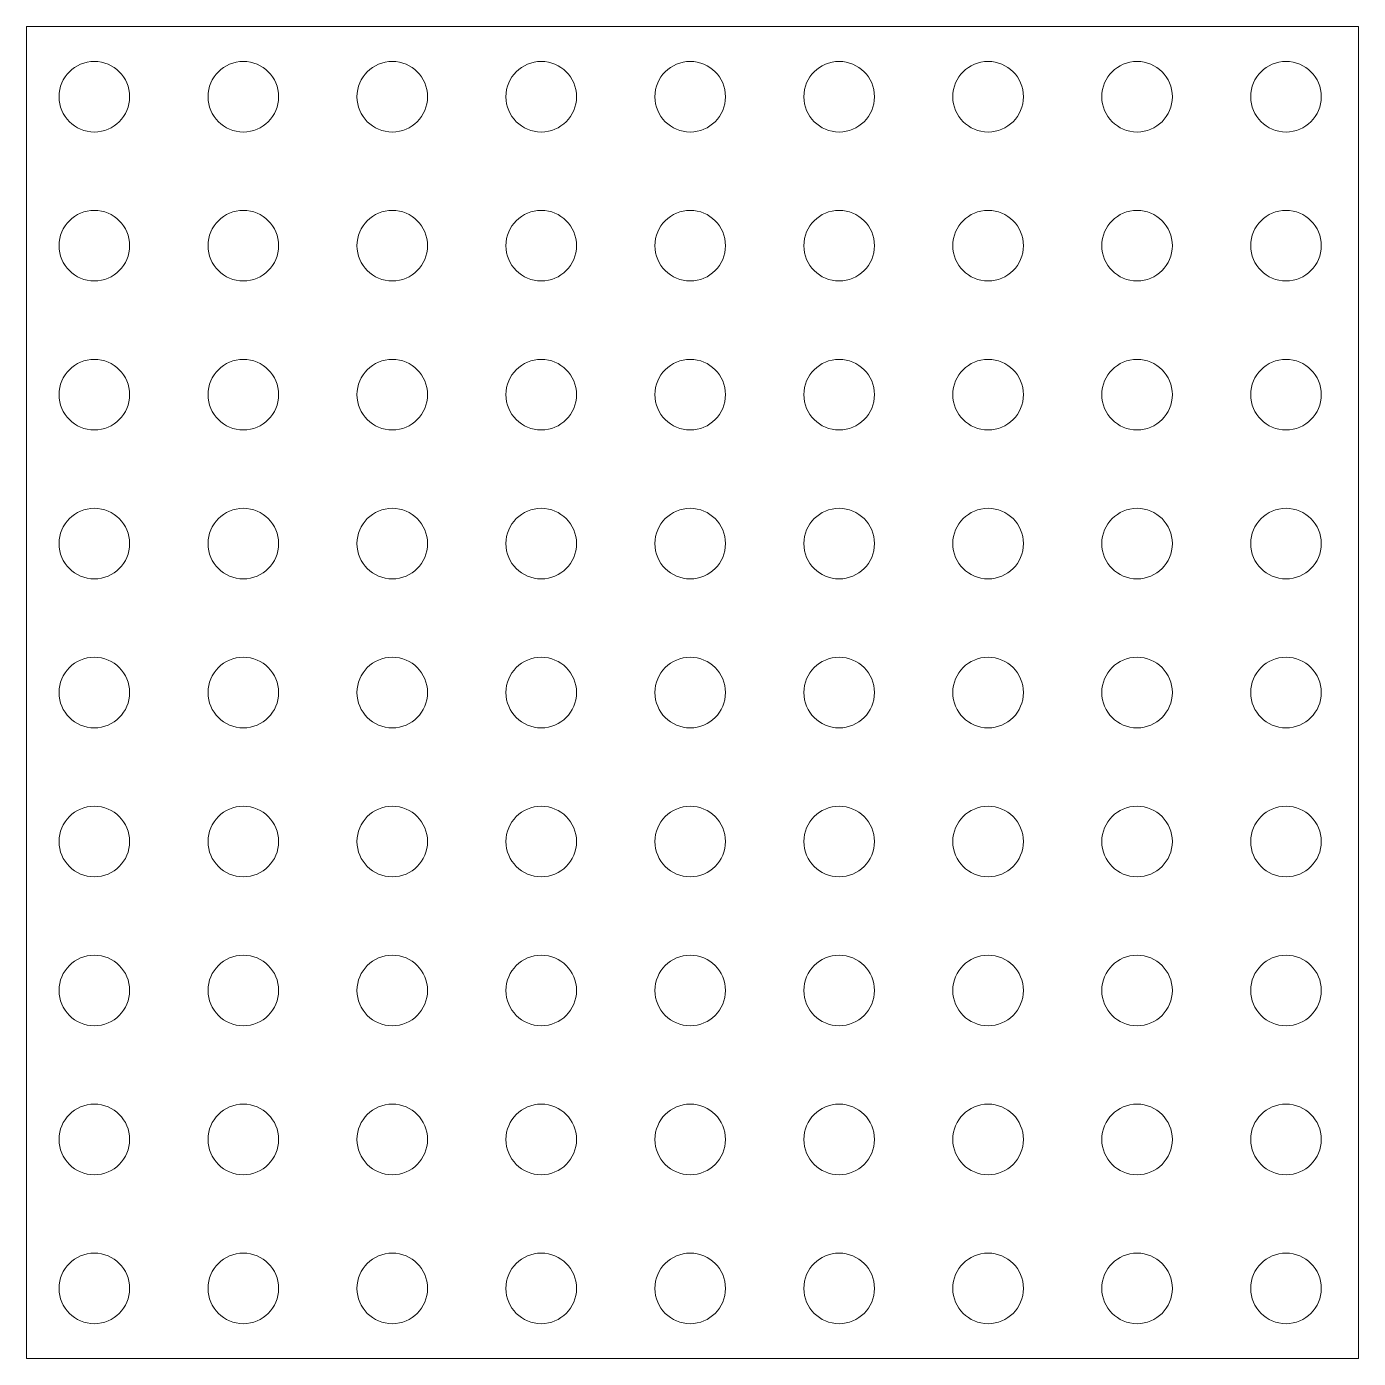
# Model space of a CAD drawing. Header units: inches. Extents: x -3 to 171, y -4 to 170.
import ezdxf

# ---------------------------------------------------------------- set-up
doc = ezdxf.new("R2010")
doc.units = ezdxf.units.IN
doc.header["$MEASUREMENT"] = 0

# ---------------------------------------------------------------- blocks, each defined once
blk = doc.blocks.new('*U1')
at = {"color": 1, "lineweight": 0}
blk.add_circle((0, 0), 4.62, dxfattribs=at)
blk = doc.blocks.new('*U2')
at = {"color": 0, "linetype": 'ByBlock', "lineweight": -2, "transparency": 16777216}
for p in [(0, 156), (19.5, 156), (39, 156), (58.5, 156), (78, 156), (97.5, 156), (117, 156), (136.5, 156), (156, 156), (0, 136.5), (19.5, 136.5), (39, 136.5), (58.5, 136.5), (78, 136.5), (97.5, 136.5), (117, 136.5), (136.5, 136.5), (156, 136.5), (0, 117), (19.5, 117), (39, 117), (58.5, 117), (78, 117), (97.5, 117), (117, 117), (136.5, 117), (156, 117), (0, 97.5), (19.5, 97.5), (39, 97.5), (58.5, 97.5), (78, 97.5), (97.5, 97.5), (117, 97.5), (136.5, 97.5), (156, 97.5), (0, 78), (19.5, 78), (39, 78), (58.5, 78), (78, 78), (97.5, 78), (117, 78), (136.5, 78), (156, 78), (0, 58.5), (19.5, 58.5), (39, 58.5), (58.5, 58.5), (78, 58.5), (97.5, 58.5), (117, 58.5), (136.5, 58.5), (156, 58.5), (0, 39), (19.5, 39), (39, 39), (58.5, 39), (78, 39), (97.5, 39), (117, 39), (136.5, 39), (156, 39), (0, 19.5), (19.5, 19.5), (39, 19.5), (58.5, 19.5), (78, 19.5), (97.5, 19.5), (117, 19.5), (136.5, 19.5), (156, 19.5), (0, 0), (19.5, 0), (39, 0), (58.5, 0), (78, 0), (97.5, 0), (117, 0), (136.5, 0), (156, 0)]:
    blk.add_blockref('*U1', p, dxfattribs=at)

msp = doc.modelspace()

# ---------------------------------------------------------------- linework, layer by layer
at = {"color": 1, "lineweight": 0}
msp.add_lwpolyline([(-2.92, -4.3), (171.42, -4.3), (171.42, 170.04), (-2.92, 170.04)], close=True, dxfattribs=at)

# ---------------------------------------------------------------- block references
msp.add_blockref('*U2', (5.95, 4.86))

doc.saveas('drawing.dxf')
